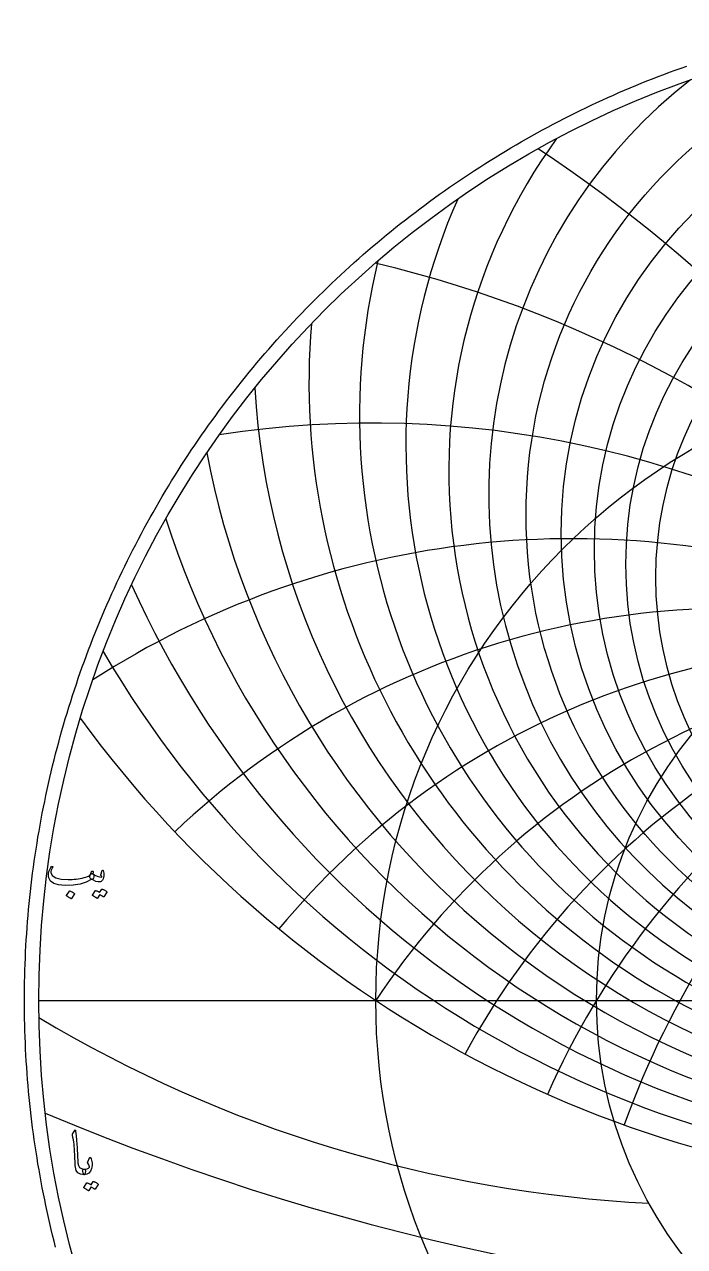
# Model space of a CAD drawing. Header units: millimetres. Extents: x -75 to 75, y -75 to 77.
# Drawn here: x -75.3 to -25.1, y -18.7 to 74.2 of the extents above; entities that cross this region are included whole.
import ezdxf

# ---------------------------------------------------------------- set-up
doc = ezdxf.new("R2010")
doc.units = ezdxf.units.MM
for name, color, linetype in [('CUT_OUTER', 1, 'Continuous'), ('ENGRAVE', 7, 'Continuous'), ('ENGRAVE_FINE', 8, 'Continuous'), ('TEXT', 5, 'Continuous')]:
    doc.layers.add(name, color=color, linetype=linetype)

msp = doc.modelspace()

# ---------------------------------------------------------------- linework, layer by layer
at = {"layer": 'CUT_OUTER'}
msp.add_lwpolyline([(-72.966, -18.7536), (-73.0797, -18.3055), (-73.1907, -17.8568), (-73.2989, -17.4073), (-73.4043, -16.9573), (-73.507, -16.5065), (-73.6069, -16.0552), (-73.704, -15.6033), (-73.7983, -15.1507), (-73.8899, -14.6976), (-73.9787, -14.244), (-74.0647, -13.7898), (-74.1479, -13.3351), (-74.2284, -12.8798), (-74.306, -12.4241), (-74.3808, -11.968), (-74.4529, -11.5114), (-74.5221, -11.0543), (-74.5885, -10.5968), (-74.6521, -10.139), (-74.7129, -9.6807), (-74.7709, -9.2221), (-74.8261, -8.7632), (-74.8785, -8.3039), (-74.928, -7.8443), (-74.9747, -7.3844), (-75.0186, -6.9242), (-75.0597, -6.4638), (-75.0979, -6.0031), (-75.1334, -5.5422), (-75.166, -5.0811), (-75.1957, -4.6198), (-75.2227, -4.1583), (-75.2468, -3.6966), (-75.268, -3.2349), (-75.2865, -2.773), (-75.302, -2.311), (-75.3148, -1.8489), (-75.3247, -1.3867), (-75.3318, -0.9245), (-75.3361, -0.4623), (-75.3375, 0), (-75.3361, 0.4623), (-75.3318, 0.9245), (-75.3247, 1.3867), (-75.3148, 1.8489), (-75.302, 2.311), (-75.2865, 2.773), (-75.268, 3.2349), (-75.2468, 3.6966), (-75.2227, 4.1583), (-75.1957, 4.6198), (-75.166, 5.0811), (-75.1334, 5.5422), (-75.0979, 6.0031), (-75.0597, 6.4638), (-75.0186, 6.9242), (-74.9747, 7.3844), (-74.928, 7.8443), (-74.8785, 8.3039), (-74.8261, 8.7632), (-74.7709, 9.2221), (-74.7129, 9.6807), (-74.6521, 10.139), (-74.5885, 10.5968), (-74.5221, 11.0543), (-74.4529, 11.5114), (-74.3808, 11.968), (-74.306, 12.4241), (-74.2284, 12.8798), (-74.1479, 13.3351), (-74.0647, 13.7898), (-73.9787, 14.244), (-73.8899, 14.6976), (-73.7983, 15.1507), (-73.704, 15.6033), (-73.6069, 16.0552), (-73.507, 16.5065), (-73.4043, 16.9573), (-73.2989, 17.4073), (-73.1907, 17.8568), (-73.0797, 18.3055), (-72.966, 18.7536), (-72.8496, 19.2009), (-72.7304, 19.6476), (-72.6085, 20.0935), (-72.4838, 20.5386), (-72.3564, 20.983), (-72.2263, 21.4266), (-72.0935, 21.8693), (-71.9579, 22.3113), (-71.8197, 22.7524), (-71.6787, 23.1926), (-71.5351, 23.632), (-71.3887, 24.0705), (-71.2397, 24.5081), (-71.088, 24.9447), (-70.9336, 25.3804), (-70.7765, 25.8152), (-70.6168, 26.249), (-70.4544, 26.6818), (-70.2893, 27.1136), (-70.1217, 27.5444), (-69.9513, 27.9741), (-69.7784, 28.4028), (-69.6028, 28.8304), (-69.4246, 29.2569), (-69.2437, 29.6824), (-69.0603, 30.1067), (-68.8743, 30.5299), (-68.6857, 30.9519), (-68.4944, 31.3728), (-68.3007, 31.7924), (-68.1043, 32.2109), (-67.9054, 32.6282), (-67.7039, 33.0443), (-67.4999, 33.4591), (-67.2933, 33.8726), (-67.0842, 34.2849), (-66.8725, 34.6958), (-66.6584, 35.1055), (-66.4417, 35.5139), (-66.2226, 35.9209), (-66.0009, 36.3265), (-65.7768, 36.7308), (-65.5502, 37.1337), (-65.3211, 37.5352), (-65.0896, 37.9353), (-64.8556, 38.334), (-64.6191, 38.7312), (-64.3803, 39.127), (-64.139, 39.5213), (-63.8953, 39.9141), (-63.6492, 40.3054), (-63.4006, 40.6952), (-63.1498, 41.0834), (-62.8965, 41.4701), (-62.6408, 41.8553), (-62.3828, 42.2388), (-62.1225, 42.6208), (-61.8598, 43.0012), (-61.5948, 43.3799), (-61.3275, 43.7571), (-61.0578, 44.1325), (-60.7859, 44.5064), (-60.5116, 44.8785), (-60.2351, 45.2489), (-59.9564, 45.6177), (-59.6753, 45.9847), (-59.392, 46.35), (-59.1065, 46.7136), (-58.8188, 47.0754), (-58.5288, 47.4354), (-58.2367, 47.7936), (-57.9423, 48.15), (-57.6458, 48.5047), (-57.3471, 48.8575), (-57.0462, 49.2084), (-56.7432, 49.5575), (-56.4381, 49.9047), (-56.1308, 50.2501), (-55.8214, 50.5936), (-55.5099, 50.9351), (-55.1963, 51.2748), (-54.8807, 51.6125), (-54.563, 51.9483), (-54.2432, 52.2821), (-53.9214, 52.6139), (-53.5975, 52.9438), (-53.2717, 53.2717), (-52.9438, 53.5975), (-52.6139, 53.9214), (-52.2821, 54.2432), (-51.9483, 54.563), (-51.6125, 54.8807), (-51.2748, 55.1963), (-50.9351, 55.5099), (-50.5936, 55.8214), (-50.2501, 56.1308), (-49.9047, 56.4381), (-49.5575, 56.7432), (-49.2084, 57.0462), (-48.8575, 57.3471), (-48.5047, 57.6458), (-48.15, 57.9423), (-47.7936, 58.2367), (-47.4354, 58.5288), (-47.0754, 58.8188), (-46.7136, 59.1065), (-46.35, 59.392), (-45.9847, 59.6753), (-45.6177, 59.9564), (-45.2489, 60.2351), (-44.8785, 60.5116), (-44.5064, 60.7859), (-44.1325, 61.0578), (-43.7571, 61.3275), (-43.3799, 61.5948), (-43.0012, 61.8598), (-42.6208, 62.1225), (-42.2388, 62.3828), (-41.8553, 62.6408), (-41.4701, 62.8965), (-41.0834, 63.1498), (-40.6952, 63.4006), (-40.3054, 63.6492), (-39.9141, 63.8953), (-39.5213, 64.139), (-39.127, 64.3803), (-38.7312, 64.6191), (-38.334, 64.8556), (-37.9353, 65.0896), (-37.5352, 65.3211), (-37.1337, 65.5502), (-36.7308, 65.7768), (-36.3265, 66.0009), (-35.9209, 66.2226), (-35.5139, 66.4417), (-35.1055, 66.6584), (-34.6958, 66.8725), (-34.2849, 67.0842), (-33.8726, 67.2933), (-33.4591, 67.4999), (-33.0443, 67.7039), (-32.6282, 67.9054), (-32.2109, 68.1043), (-31.7924, 68.3007), (-31.3728, 68.4944), (-30.9519, 68.6857), (-30.5299, 68.8743), (-30.1067, 69.0603), (-29.6824, 69.2437), (-29.2569, 69.4246), (-28.8304, 69.6028), (-28.4028, 69.7784), (-27.9741, 69.9513), (-27.5444, 70.1217), (-27.1136, 70.2893), (-26.6818, 70.4544), (-26.249, 70.6168), (-25.8152, 70.7765), (-25.3804, 70.9336), (-24.9447, 71.088)], dxfattribs=at)
at = {"layer": 'ENGRAVE'}
msp.add_lwpolyline([(-74.25, 0), (74.25, 0)], dxfattribs=at)
for centre, radius in [((0, 0), 74.25), ((0, 32.1908), 27.2967), ((0, 0), 48.6033), ((0, 0), 31.8152)]:
    msp.add_circle(centre, radius, dxfattribs=at)
for centre, radius, start, end in [((0, 38.5285), 40.0135, 128.064917, 51.935083), ((0, 49.9899), 57.9054, 183.356489, 356.643511), ((0, -32.1698), 58.2853, 33.5, 146.5), ((0, -32.1698), 58.2853, 33.5, 146.5), ((0, 73.4315), 88.0594, 216.175181, 323.824819), ((-22.7065, 84.7419), 100.2948, 239.082314, 267.0733)]:
    msp.add_arc(centre, radius, start, end, dxfattribs=at)
at = {"layer": 'ENGRAVE_FINE'}
for centre, radius in [((0, 36.9601), 37.1722), ((0, 35.5609), 34.5004), ((0, 34.3105), 31.976), ((0, 33.1919), 29.5801)]:
    msp.add_circle(centre, radius, dxfattribs=at)
for centre, radius, start, end in [((0, 40.2907), 43.0506, 144.05545, 35.94455), ((-100.9531, -32.1698), 116.5705, 9.221116, 56.287675), ((-100.9531, -32.1698), 116.5705, 9.221116, 56.287675), ((0, 42.2767), 46.3153, 156.195211, 23.804789), ((0, 44.5231), 49.846, 166.367659, 13.632341), ((-69.4617, -32.1698), 90.6758, 12.502808, 76.734859), ((-69.4617, -32.1698), 90.6758, 12.502808, 76.734859), ((0, 47.0752), 53.6898, 175.297707, 4.702293), ((-48.9072, -32.1698), 76.086, 15.977732, 98.774017), ((-48.9072, -32.1698), 76.086, 15.977732, 98.774017), ((0, 53.339), 62.5666, 190.764136, 349.235864), ((0, 57.2151), 67.7679, 197.663687, 342.336313), ((-33.651, -32.1698), 67.302, 19.714892, 122.821592), ((-33.651, -32.1698), 67.302, 19.714892, 122.821592), ((33.651, -32.1698), 67.302, 57.178408, 160.285108), ((33.651, -32.1698), 67.302, 57.178408, 160.285108), ((0, 61.7391), 73.6322, 204.154044, 335.845956), ((-21.2141, -32.1698), 62.0259, 23.800603, 133.481635), ((-21.2141, -32.1698), 62.0259, 23.800603, 133.481635), ((21.2141, -32.1698), 62.0259, 46.518365, 156.199397), ((21.2141, -32.1698), 62.0259, 46.518365, 156.199397), ((-10.2773, -32.1698), 59.1844, 28.346299, 140.536503), ((-10.2773, -32.1698), 59.1844, 28.346299, 140.536503), ((10.2773, -32.1698), 59.1844, 39.463497, 151.653701), ((10.2773, -32.1698), 59.1844, 39.463497, 151.653701), ((0, 67.0716), 80.3224, 210.306721, 329.693279), ((0, 166.8433), 190.2867, 247.195156, 292.804844)]:
    msp.add_arc(centre, radius, start, end, dxfattribs=at)
at = {"layer": 'TEXT'}
for points in [[(-70.1385, 9.6322), (-70.1339, 9.6299), (-70.1297, 9.6275), (-70.1257, 9.6252), (-70.1221, 9.6228), (-70.1184, 9.6202), (-70.1145, 9.617), (-70.1102, 9.6132), (-70.1057, 9.6088), (-70.0679, 9.5643), (-70.053, 9.5011), (-70.0609, 9.4191), (-70.0916, 9.3184), (-70.12, 9.2572), (-70.149, 9.2189), (-70.1786, 9.2033), (-70.2087, 9.2107), (-70.224, 9.218), (-70.2368, 9.2212), (-70.2474, 9.2203), (-70.2556, 9.2153), (-70.6397, 9.0052), (-71.0987, 8.857), (-71.6326, 8.771), (-72.2415, 8.747), (-72.7339, 8.7891), (-73.1057, 8.9015), (-73.3569, 9.0842), (-73.4874, 9.3371), (-73.5076, 9.4566), (-73.512, 9.576), (-73.5006, 9.6954), (-73.4734, 9.8149), (-73.4362, 9.9206), (-73.3903, 10.0175), (-73.3355, 10.1056), (-73.272, 10.1849), (-73.26, 10.1949), (-73.2474, 10.2013), (-73.2342, 10.2042), (-73.2205, 10.2036), (-73.2076, 10.1981), (-73.197, 10.1908), (-73.1888, 10.1817), (-73.183, 10.1709), (-73.1804, 10.1603), (-73.1818, 10.1474), (-73.1874, 10.1322), (-73.197, 10.1147), (-73.265, 10.0151), (-73.3095, 9.9179), (-73.3305, 9.8231), (-73.3282, 9.7306), (-73.217, 9.4987), (-72.9582, 9.3324), (-72.5518, 9.2317), (-71.998, 9.1966), (-71.8459, 9.199), (-71.6941, 9.206), (-71.5426, 9.2177), (-71.3914, 9.2341), (-71.2414, 9.2552), (-71.0934, 9.2809), (-70.9475, 9.3114), (-70.8036, 9.3465), (-70.664, 9.3863), (-70.5495, 9.4261), (-70.4602, 9.4659), (-70.3961, 9.5057), (-70.3714, 9.5268), (-70.3487, 9.5526), (-70.328, 9.583), (-70.3094, 9.6182), (-70.292, 9.6574), (-70.2749, 9.7001), (-70.2581, 9.7464), (-70.2415, 9.7961), (-70.2351, 9.8114), (-70.2251, 9.8243), (-70.2117, 9.8348), (-70.1947, 9.843), (-70.1765, 9.8474), (-70.1596, 9.8465), (-70.1437, 9.8404), (-70.1291, 9.8289), (-70.1174, 9.8131), (-70.1104, 9.7938), (-70.108, 9.771), (-70.1104, 9.7446)], [(-70.279, 9.2575), (-70.3299, 9.3058), (-70.3563, 9.3664), (-70.358, 9.4393), (-70.3352, 9.5245), (-70.2857, 9.6009), (-70.2404, 9.6474), (-70.1991, 9.6641), (-70.1619, 9.6509), (-69.9863, 9.5347), (-69.8106, 9.4531), (-69.635, 9.4059), (-69.4593, 9.3933), (-69.4532, 9.3945), (-69.4488, 9.398), (-69.4461, 9.4039), (-69.4453, 9.4121), (-69.4497, 9.4276), (-69.4628, 9.4507), (-69.4848, 9.4815), (-69.5155, 9.5198), (-69.5214, 9.5315), (-69.5249, 9.5432), (-69.5261, 9.5549), (-69.5249, 9.5666), (-69.4125, 9.8898), (-69.4072, 9.9021), (-69.4008, 9.9109), (-69.3932, 9.9162), (-69.3844, 9.9179), (-69.3756, 9.9165), (-69.368, 9.9121), (-69.3615, 9.9048), (-69.3563, 9.8945), (-69.3211, 9.7894), (-69.3001, 9.6849), (-69.293, 9.581), (-69.3001, 9.4776), (-69.3229, 9.3491), (-69.3539, 9.2446), (-69.3932, 9.1641), (-69.4406, 9.1076), (-69.4766, 9.0766), (-69.5097, 9.0538), (-69.5398, 9.0391), (-69.567, 9.0327), (-69.724, 9.0292), (-69.8949, 9.0655), (-70.0799, 9.1416), (-70.279, 9.2575)], [(-69.4453, 8.4612), (-69.4394, 8.4671), (-69.4312, 8.4706), (-69.4207, 8.4718), (-69.4078, 8.4706), (-69.3617, 8.4533), (-69.317, 8.4343), (-69.2739, 8.4135), (-69.2321, 8.391), (-69.1916, 8.3664), (-69.1519, 8.3395), (-69.1132, 8.3102), (-69.0752, 8.2786), (-69.0679, 8.2689), (-69.0647, 8.2587), (-69.0656, 8.2478), (-69.0706, 8.2364), (-69.2954, 7.8804), (-69.3015, 7.8758), (-69.3106, 7.8758), (-69.3226, 7.8804), (-69.3375, 7.8898), (-69.3478, 7.8984), (-69.3645, 7.9103), (-69.3876, 7.9254), (-69.4172, 7.9437), (-69.4535, 7.9655), (-69.4968, 7.9911), (-69.5471, 8.0205), (-69.6045, 8.0537), (-69.7825, 7.7774), (-69.7907, 7.7689), (-69.8012, 7.7669), (-69.8141, 7.7713), (-69.8293, 7.7821), (-69.8425, 7.7915), (-69.8633, 7.8055), (-69.8917, 7.8242), (-69.9277, 7.8477), (-69.9719, 7.8758), (-70.0249, 7.9085), (-70.0867, 7.946), (-70.1572, 7.9882), (-70.1645, 7.9952), (-70.1678, 8.0022), (-70.1669, 8.0093), (-70.1619, 8.0163), (-69.9324, 8.3582), (-69.9265, 8.3641), (-69.9183, 8.3676), (-69.9078, 8.3687), (-69.8949, 8.3676), (-69.8557, 8.3548), (-69.8176, 8.3401), (-69.7807, 8.3232), (-69.745, 8.3043), (-69.7105, 8.2837), (-69.6771, 8.2616), (-69.6449, 8.238), (-69.6139, 8.213)], [(-71.9137, 8.3301), (-71.9078, 8.336), (-71.8996, 8.3395), (-71.8891, 8.3406), (-71.8762, 8.3395), (-71.7852, 8.3026), (-71.6994, 8.2575), (-71.6189, 8.2042), (-71.5436, 8.1427), (-71.5363, 8.1334), (-71.5331, 8.124), (-71.534, 8.1146), (-71.539, 8.1053), (-71.7591, 7.7493), (-71.7673, 7.7408), (-71.7778, 7.7388), (-71.7907, 7.7431), (-71.8059, 7.754), (-71.8191, 7.7633), (-71.8399, 7.7774), (-71.8683, 7.7961), (-71.9043, 7.8196), (-71.9485, 7.8477), (-72.0015, 7.8804), (-72.0633, 7.9179), (-72.1338, 7.9601), (-72.1432, 7.9671), (-72.1479, 7.9741), (-72.1479, 7.9811), (-72.1432, 7.9882)], [(-71.5139, -9.8769), (-71.5049, -9.8628), (-71.4964, -9.8534), (-71.4885, -9.8487), (-71.4812, -9.8487), (-71.47, -9.8549), (-71.4601, -9.8733), (-71.4513, -9.9041), (-71.4437, -9.9471), (-71.405, -10.2969), (-71.3734, -10.6204), (-71.3488, -10.9175), (-71.3313, -11.1883), (-71.32, -11.4199), (-71.3096, -11.6274), (-71.3001, -11.811), (-71.2915, -11.9705), (-71.284, -12.1061), (-71.278, -12.2176), (-71.2735, -12.3051), (-71.2704, -12.3687), (-71.2288, -12.559), (-71.1369, -12.6989), (-70.9946, -12.7885), (-70.802, -12.8277), (-70.7484, -12.8417), (-70.7142, -12.8745), (-70.6992, -12.9261), (-70.7036, -12.9963), (-70.7256, -13.107), (-70.7493, -13.186), (-70.7748, -13.2334), (-70.802, -13.2492), (-71.0731, -13.2135), (-71.2727, -13.1064), (-71.4009, -12.9278), (-71.4577, -12.6778), (-71.4667, -12.5582), (-71.4747, -12.4383), (-71.4819, -12.3182), (-71.4882, -12.1977), (-71.4939, -12.077), (-71.4993, -11.9559), (-71.5044, -11.8346), (-71.5093, -11.7129), (-71.518, -11.4809), (-71.5303, -11.2721), (-71.5461, -11.0863), (-71.5655, -10.9237), (-71.5883, -10.7675), (-71.6146, -10.6011), (-71.6445, -10.4244), (-71.6779, -10.2375), (-71.6823, -10.2038), (-71.6814, -10.1731), (-71.6752, -10.1453), (-71.6638, -10.1204)], [(-70.521, -12.2609), (-70.3898, -11.9705), (-70.3705, -11.9386), (-70.35, -11.9272), (-70.3283, -11.9363), (-70.3055, -11.9659), (-70.2633, -12.0544), (-70.2306, -12.1468), (-70.2071, -12.2429), (-70.1931, -12.3429), (-70.1887, -12.4473), (-70.1943, -12.5566), (-70.2098, -12.6709), (-70.2352, -12.7902), (-70.3128, -12.991), (-70.4331, -13.1345), (-70.5962, -13.2205), (-70.802, -13.2492), (-70.8257, -13.2343), (-70.85, -13.1895), (-70.8749, -13.1149), (-70.9004, -13.0104), (-70.9077, -12.9544), (-70.9062, -12.9085), (-70.896, -12.8725), (-70.8769, -12.8464), (-70.8617, -12.8365), (-70.8441, -12.83), (-70.8242, -12.8271), (-70.802, -12.8277), (-70.6723, -12.8236), (-70.5596, -12.7972), (-70.4639, -12.7486), (-70.3851, -12.6778), (-70.3816, -12.6722), (-70.3804, -12.6649), (-70.3816, -12.6559), (-70.3851, -12.645), (-70.4036, -12.5789), (-70.4308, -12.5115), (-70.4668, -12.443), (-70.5116, -12.3734), (-70.5262, -12.347), (-70.5327, -12.3195), (-70.5309, -12.2908), (-70.521, -12.2609)], [(-70.1041, -13.7785), (-70.0982, -13.7727), (-70.09, -13.7691), (-70.0795, -13.768), (-70.0666, -13.7691), (-70.0205, -13.7864), (-69.9759, -13.8054), (-69.9327, -13.8262), (-69.891, -13.8488), (-69.8504, -13.8734), (-69.8108, -13.9003), (-69.772, -13.9296), (-69.7341, -13.9612), (-69.7268, -13.9708), (-69.7235, -13.9811), (-69.7244, -13.9919), (-69.7294, -14.0033), (-69.9542, -14.3593), (-69.9604, -14.364), (-69.9694, -14.364), (-69.9814, -14.3593), (-69.9964, -14.3499), (-70.0066, -14.3413), (-70.0233, -14.3295), (-70.0464, -14.3144), (-70.076, -14.2961), (-70.1123, -14.2743), (-70.1556, -14.2487), (-70.206, -14.2192), (-70.2633, -14.186), (-70.4413, -14.4624), (-70.4495, -14.4709), (-70.4601, -14.4729), (-70.473, -14.4685), (-70.4882, -14.4577), (-70.5013, -14.4483), (-70.5221, -14.4343), (-70.5505, -14.4155), (-70.5865, -14.3921), (-70.6307, -14.364), (-70.6837, -14.3312), (-70.7455, -14.2937), (-70.816, -14.2516), (-70.8234, -14.2446), (-70.8266, -14.2375), (-70.8257, -14.2305), (-70.8207, -14.2235), (-70.5912, -13.8816), (-70.5854, -13.8757), (-70.5772, -13.8722), (-70.5666, -13.871), (-70.5537, -13.8722), (-70.5145, -13.8849), (-70.4765, -13.8997), (-70.4396, -13.9165), (-70.4039, -13.9354), (-70.3693, -13.9561), (-70.3359, -13.9782), (-70.3037, -14.0017), (-70.2727, -14.0268)]]:
    msp.add_lwpolyline(points, close=True, dxfattribs=at)

doc.saveas('drawing.dxf')
